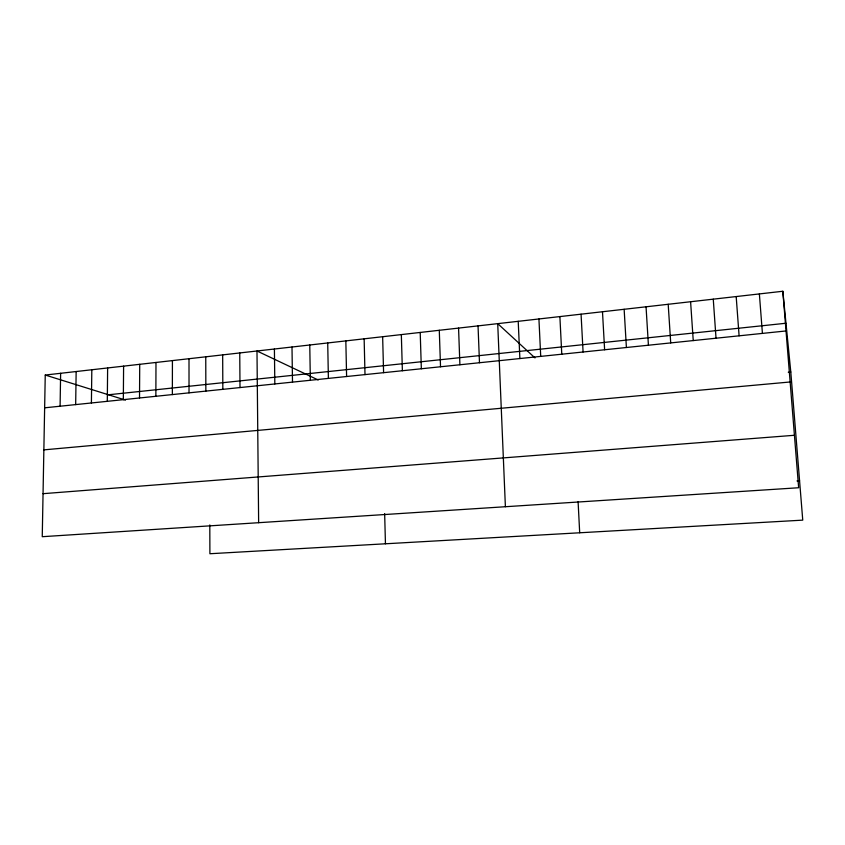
<?xml version="1.0" encoding="UTF-8"?>
<svg xmlns="http://www.w3.org/2000/svg" width="845" height="845" viewBox="0 0 845 845"><rect width="100%" height="100%" fill="white"/><g stroke="black" fill="none" stroke-linecap="round" stroke-linejoin="round"><path stroke-width="1.27" d="M172.359 394.583L172.422 360.593M155.86 396.294L155.987 362.463M139.52 397.984L139.721 364.311M123.328 399.664L123.602 366.138M107.294 401.333L107.632 367.955M91.408 402.97L91.82 369.751M75.67 404.607L76.156 371.525M60.09 406.223L60.629 373.289M45.25 375.043L42.25 536.702L798.652 487.745L782.829 291.261L45.25 375.043L125.493 400.086M108.498 394.773L785.987 323.244M44.648 407.818L786.03 330.955M788.269 372.222L790.793 371.99L782.829 291.261M43.866 449.867L790.138 381.982M43.053 493.681L794.427 435.281M797.004 480.942L799.571 480.763M318.206 379.986L256.986 350.992L258.644 522.696M534.991 357.921L497.716 323.646L505.394 506.725M790.793 371.99L802.75 520.14L209.898 553.739L209.803 524.935M759.37 293.923L762.422 333.405M736.185 296.563L739.1 335.824M713.264 299.162L716.032 338.211M690.597 301.739L693.238 340.577M668.194 304.284L670.708 342.912M646.045 306.798L648.421 345.225M624.138 309.291L626.398 347.506M602.485 311.752L604.619 349.767M581.064 314.182L583.082 351.995M578.096 501.698L579.691 532.772M559.886 316.59L561.777 354.203M538.93 318.966L540.716 356.389M518.217 321.322L519.876 358.555M478.038 325.885L479.485 362.737M458.56 328.092L459.902 364.765M439.284 330.279L440.53 366.772M420.208 332.455L421.349 368.769M401.333 334.599L402.378 370.733M382.637 336.722L383.598 372.677M384.655 513.57L385.447 543.789M364.142 338.813L364.998 374.61M345.837 340.894L346.598 376.511M327.712 342.954L328.388 378.402M309.766 344.992L310.347 380.271M292 347.01L292.497 382.13M274.403 349.006L274.826 383.957M239.748 352.946L240.001 387.57M222.668 354.889L222.837 389.344M205.757 356.812L205.853 391.108M189.005 358.713L189.026 392.851"/></g></svg>
